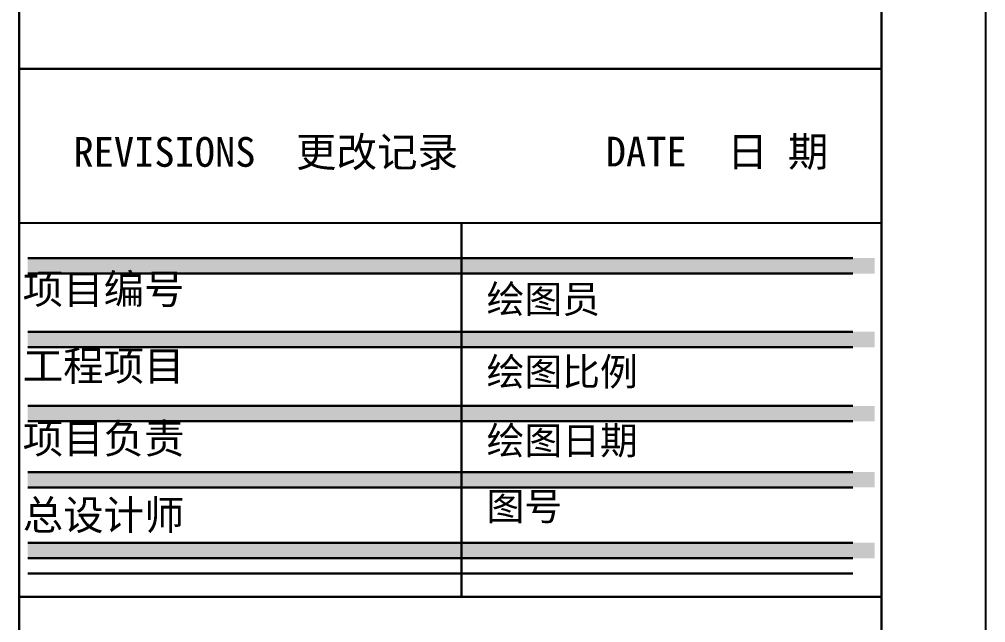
# Model space of a CAD drawing. Header units: millimetres. Extents: x -113526 to 211532, y -79714 to 28306.
# Drawn here: x 139876 to 142489, y -39760 to -38128 of the extents above; entities that cross this region are included whole.
import ezdxf

# ---------------------------------------------------------------- set-up
doc = ezdxf.new("R2010")
doc.units = ezdxf.units.MM
doc.layers.add('10线框', color=8, linetype='Continuous')
doc.styles.add('TXT', font='txt.shx', dxfattribs={"bigfont": 'hztxt.shx'})
doc.styles.add('宋体', font='', dxfattribs={"width": 0.7})
doc.styles.get('宋体').set_extended_font_data('新宋体')

msp = doc.modelspace()

# ---------------------------------------------------------------- hatches: boundary and pattern name
at = {"layer": '10线框', "lineweight": 30}
h = msp.add_hatch(color=256, dxfattribs=at)
h.paths.add_polyline_path([(141071.9, -38773.8), (139898.7, -38773.8), (139898.7, -38815.4), (141071.9, -38815.4)])
h.paths.add_polyline_path([(142189.6, -38773.8), (141071.9, -38773.8), (141071.9, -38815.4), (142189.6, -38815.4)])
h.paths.add_polyline_path([(141071.9, -38972.9), (139898.7, -38972.9), (139898.7, -39014.6), (141071.9, -39014.6)])
h.paths.add_polyline_path([(142189.6, -38972.9), (141071.9, -38972.9), (141071.9, -39014.6), (142189.6, -39014.6)])
h.paths.add_polyline_path([(141071.9, -39173.3), (139898.7, -39173.3), (139898.7, -39215), (141071.9, -39215)])
h.paths.add_polyline_path([(142189.6, -39173.3), (141071.9, -39173.3), (141071.9, -39215), (142189.6, -39215)])
h.paths.add_polyline_path([(141071.9, -39352.2), (139898.7, -39352.2), (139898.7, -39393.8), (141071.9, -39393.8)])
h.paths.add_polyline_path([(142189.6, -39352.2), (141071.9, -39352.2), (141071.9, -39393.8), (142189.6, -39393.8)])
h.paths.add_polyline_path([(141071.9, -39543.6), (139898.7, -39543.6), (139898.7, -39585.3), (141071.9, -39585.3)])
h = msp.add_hatch(color=256, dxfattribs=at)
h.paths.add_polyline_path([(141071.9, -38773.8), (139898.7, -38773.8), (139898.7, -38815.4), (141071.9, -38815.4)])
h.paths.add_polyline_path([(142189.6, -38773.8), (141071.9, -38773.8), (141071.9, -38815.4), (142189.6, -38815.4)])
h.paths.add_polyline_path([(141071.9, -38972.9), (139898.7, -38972.9), (139898.7, -39014.6), (141071.9, -39014.6)])
h.paths.add_polyline_path([(142189.6, -38972.9), (141071.9, -38972.9), (141071.9, -39014.6), (142189.6, -39014.6)])
h.paths.add_polyline_path([(141071.9, -39173.3), (139898.7, -39173.3), (139898.7, -39215), (141071.9, -39215)])
h.paths.add_polyline_path([(142189.6, -39173.3), (141071.9, -39173.3), (141071.9, -39215), (142189.6, -39215)])
h.paths.add_polyline_path([(141071.9, -39352.2), (139898.7, -39352.2), (139898.7, -39393.8), (141071.9, -39393.8)])
h.paths.add_polyline_path([(142189.6, -39352.2), (141071.9, -39352.2), (141071.9, -39393.8), (142189.6, -39393.8)])
h.paths.add_polyline_path([(141071.9, -39543.6), (139898.7, -39543.6), (139898.7, -39585.3), (141071.9, -39585.3)])
msp.add_hatch(color=256, dxfattribs=at).paths.add_polyline_path([(142189.6, -39543.6), (141071.9, -39543.6), (141071.9, -39585.3), (142189.6, -39585.3)])
msp.add_hatch(color=256, dxfattribs=at).paths.add_polyline_path([(142189.6, -39543.6), (141071.9, -39543.6), (141071.9, -39585.3), (142189.6, -39585.3)])

# ---------------------------------------------------------------- linework, layer by layer
at = {"layer": '10线框'}
for p, q in [((142489.5, -52420.7), (142489.5, -36378.7)), ((142489.5, -52420.7), (142489.5, -36378.7)), ((139876.1, -36660.2), (139876.1, -52139.3)), ((139876.1, -38261.9), (142208, -38261.9)), ((139876.1, -38261.9), (142208, -38261.9)), ((142208, -38679.2), (139876.1, -38679.2)), ((142208, -38679.2), (139876.1, -38679.2))]:
    msp.add_line(p, q, dxfattribs=at)
at = {"layer": '10线框', "lineweight": 0}
msp.add_line((139876.1, -36660.2), (139876.1, -52139.3), dxfattribs=at)
at = {"layer": '10线框', "lineweight": 30}
for p, q in [((139876.1, -52139.3), (139876.1, -36660.2)), ((142208, -36660.2), (142208, -52139.3)), ((142208, -36660.2), (142208, -52139.3)), ((139876.1, -38261.9), (142208, -38261.9)), ((139876.1, -38261.9), (142208, -38261.9)), ((141071.9, -38679.2), (141071.9, -39689.4)), ((141071.9, -38679.2), (141071.9, -39689.4)), ((139898.7, -38773.8), (142130.6, -38773.8)), ((139898.7, -38773.8), (142130.6, -38773.8)), ((139898.7, -38815.4), (142130.6, -38815.4)), ((139898.7, -38815.4), (142130.6, -38815.4)), ((139898.7, -38972.9), (142130.6, -38972.9)), ((139898.7, -38972.9), (142130.6, -38972.9)), ((139898.7, -39014.6), (142130.6, -39014.6)), ((139898.7, -39014.6), (142130.6, -39014.6)), ((139898.7, -39173.3), (142130.6, -39173.3)), ((139898.7, -39173.3), (142130.6, -39173.3)), ((139898.7, -39215), (142130.6, -39215)), ((139898.7, -39215), (142130.6, -39215)), ((139898.7, -39352.2), (142130.6, -39352.2)), ((139898.7, -39352.2), (142130.6, -39352.2)), ((139898.7, -39393.8), (142130.6, -39393.8)), ((139898.7, -39393.8), (142130.6, -39393.8)), ((139898.7, -39543.6), (142130.6, -39543.6)), ((139898.7, -39543.6), (142130.6, -39543.6)), ((139898.7, -39585.3), (142130.6, -39585.3)), ((139898.7, -39585.3), (142130.6, -39585.3)), ((139898.7, -39626.9), (142130.6, -39626.9)), ((139898.7, -39626.9), (142130.6, -39626.9)), ((139876.1, -39689.4), (142208, -39689.4)), ((139876.1, -39689.4), (142208, -39689.4))]:
    msp.add_line(p, q, dxfattribs=at)

# ---------------------------------------------------------------- texts
at = {"layer": '10线框', "style": '宋体'}
for s, height, p in [('REVISIONS  更改记录', 80.411, (140022.4, -38526.8)), ('REVISIONS  更改记录', 80.411, (140022.4, -38526.8)), ('DATE  日 期', 80.41, (141462, -38525.9)), ('DATE  日 期', 80.41, (141462, -38525.9))]:
    msp.add_text(s, height=height, dxfattribs=at).set_placement(p)
at = {"layer": '10线框', "lineweight": 30, "attachment_point": 1, "style": 'TXT'}
for s, insert, char_height, width in [('{\\fSimHei|b0|i0|c134|p2;     项目编号}', (139612.6, -38817.4), 80.176, 2760.426), ('{\\fSimHei|b0|i0|c134|p2;     项目编号}', (139612.6, -38817.4), 80.176, 2760.426), ('{\\fSimHei|b0|i0|c134|p2;      绘图员}', (140833.8, -38847.1), 74.961, 2580.879), ('{\\fSimHei|b0|i0|c134|p2;      绘图员}', (140833.8, -38847.1), 74.961, 2580.879), ('{\\fSimHei|b0|i0|c134|p2;     工程项目}', (139612.6, -39025.1), 80.176, 2760.426), ('{\\fSimHei|b0|i0|c134|p2;     工程项目}', (139612.6, -39025.1), 80.176, 2760.426), ('{\\fSimHei|b0|i0|c134|p2;      绘图比例}', (140833.8, -39043.6), 74.961, 2580.879), ('{\\fSimHei|b0|i0|c134|p2;     项目负责 }', (139612.6, -39221.8), 80.176, 2760.426), ('{\\fSimHei|b0|i0|c134|p2;     项目负责 }', (139612.6, -39221.8), 80.176, 2760.426), ('{\\fSimHei|b0|i0|c134|p2;      绘图日期}', (140833.8, -39229.7), 74.961, 2580.879), ('{\\fSimHei|b0|i0|c134|p2;      绘图日期}', (140833.8, -39229.7), 74.961, 2580.879), ('{\\fSimHei|b0|i0|c134|p2;      图号}', (140833.8, -39407.7), 74.961, 2580.879), ('{\\fSimHei|b0|i0|c134|p2;      图号}', (140833.8, -39407.7), 74.961, 2580.879), ('{\\fSimHei|b0|i0|c134|p2;     总设计师 }', (139612.6, -39428.4), 80.176, 2760.426), ('{\\fSimHei|b0|i0|c134|p2;     总设计师 }', (139612.6, -39428.4), 80.176, 2760.426)]:
    msp.add_mtext(s, dxfattribs=dict(at, insert=insert, char_height=char_height, width=width))

doc.saveas('drawing.dxf')
